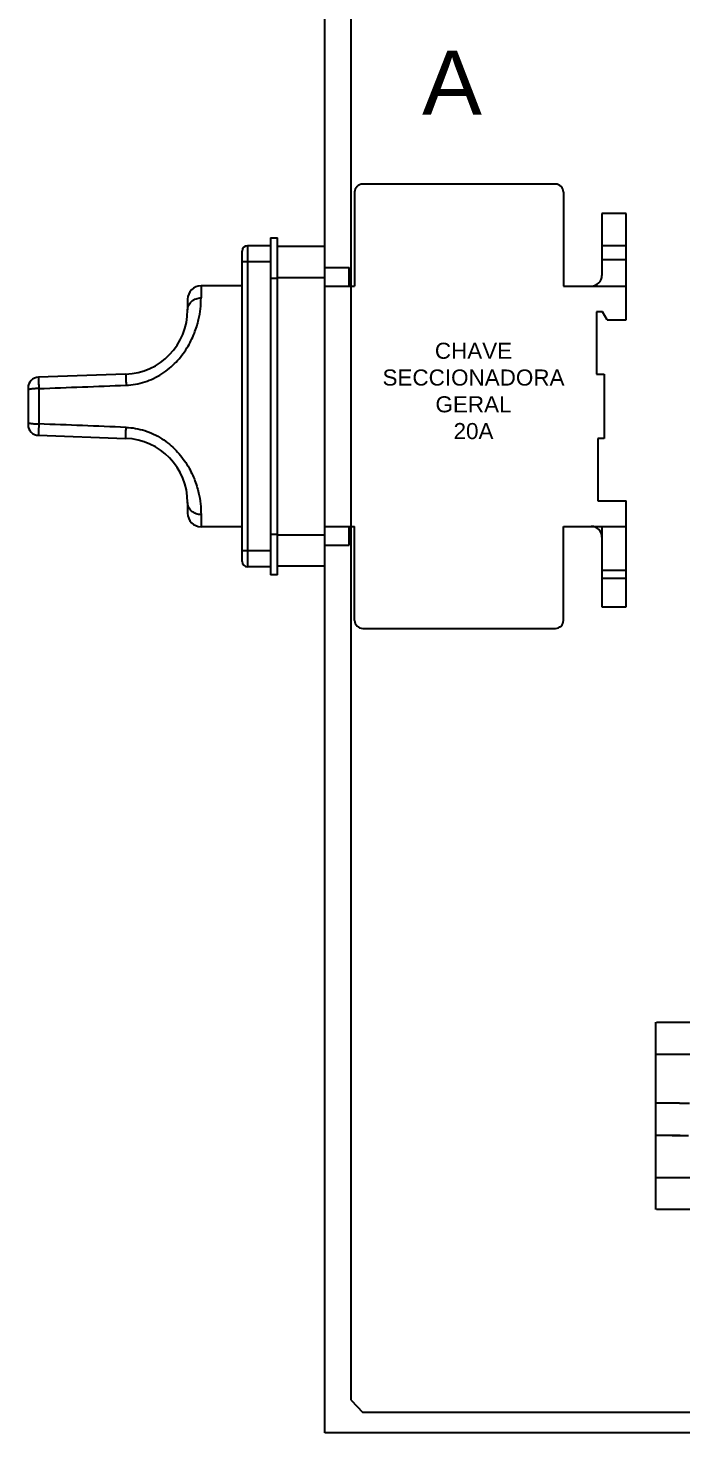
# Model space of a CAD drawing. Header units: millimetres. Extents: x -72 to 2978, y -1067 to 2817.
# Drawn here: x -71.8 to 50.2, y 2415.7 to 2678.2 of the extents above; entities that cross this region are included whole.
import ezdxf

# ---------------------------------------------------------------- set-up
doc = ezdxf.new("R2010")
doc.units = ezdxf.units.MM
doc.styles.get("Standard").update_dxf_attribs({"font": 'arial.ttf'})

msp = doc.modelspace()

# ---------------------------------------------------------------- linework, layer by layer
for p, q in [((-16.36, 2415.7), (-16.36, 2715.7)), ((292.63, 2415.7), (-16.36, 2415.7))]:
    msp.add_line(p, q)
at = {"color": 30, "true_color": 0xf8991e}
for p, q in [((-11.42, 2421.84), (-11.42, 2707.42)), ((-11.42, 2421.83), (-9.22, 2419.51)), ((-2.11, 2419.51), (-9.22, 2419.51)), ((285.35, 2419.51), (-2.08, 2419.51))]:
    msp.add_line(p, q, dxfattribs=at)
at = {"color": 7}
for p, q in [((26.74, 2649.03), (-9.26, 2649.03)), ((-10.76, 2647.53), (-10.76, 2629.98)), ((28.24, 2647.53), (28.24, 2629.98)), ((35.44, 2643.53), (35.44, 2631.98)), ((39.94, 2643.53), (35.44, 2643.53)), ((39.94, 2623.68), (39.94, 2643.53)), ((-26.46, 2639.03), (-26.46, 2576.03)), ((-26.46, 2639.03), (-25.16, 2639.03)), ((-25.16, 2576.03), (-25.16, 2639.03)), ((-31.76, 2578.53), (-31.76, 2636.53)), ((-30.76, 2637.53), (-30.76, 2577.53)), ((-26.46, 2637.53), (-30.76, 2637.53)), ((-25.16, 2637.43), (-16.36, 2637.43)), ((-16.36, 2577.63), (-16.36, 2637.43)), ((39.94, 2637.53), (35.44, 2637.53)), ((-26.46, 2634.53), (-31.76, 2634.53)), ((-16.36, 2633.48), (-11.76, 2633.48)), ((-11.76, 2629.98), (-11.76, 2633.48)), ((35.44, 2634.98), (39.94, 2634.98)), ((-25.16, 2631.43), (-26.46, 2631.43)), ((-16.36, 2631.53), (-25.16, 2631.53)), ((-41.96, 2627.53), (-41.96, 2625.52)), ((-31.76, 2630.03), (-39.46, 2630.03)), ((-39.46, 2630.03), (-39.46, 2627.77)), ((-16.36, 2629.98), (-10.76, 2629.98)), ((28.24, 2629.98), (39.94, 2629.98)), ((34.44, 2625.18), (34.44, 2613.53)), ((35.54, 2625.18), (34.44, 2625.18)), ((36.4, 2623.68), (35.54, 2625.18)), ((36.4, 2623.68), (39.94, 2623.68)), ((-53.54, 2613.53), (-69.83, 2612.96)), ((34.44, 2613.53), (35.84, 2613.53)), ((35.84, 2613.53), (35.84, 2601.53)), ((-71.76, 2610.96), (-71.76, 2604.1)), ((-69.76, 2610.83), (-69.76, 2604.23)), ((-69.83, 2602.1), (-53.54, 2601.53)), ((34.69, 2601.53), (34.69, 2589.88)), ((35.84, 2601.53), (34.69, 2601.53)), ((-41.96, 2589.54), (-41.96, 2587.53)), ((34.69, 2589.88), (39.94, 2589.88)), ((39.94, 2570.08), (39.94, 2589.88)), ((-39.46, 2587.29), (-39.46, 2585.03)), ((-31.76, 2585.03), (-39.46, 2585.03)), ((-26.46, 2583.63), (-25.16, 2583.63)), ((-25.16, 2583.53), (-16.36, 2583.53)), ((-16.36, 2585.08), (-10.76, 2585.08)), ((-11.76, 2581.58), (-11.76, 2585.08)), ((-10.76, 2567.53), (-10.76, 2585.08)), ((28.24, 2567.53), (28.24, 2585.08)), ((28.24, 2585.08), (39.94, 2585.08)), ((35.44, 2585.08), (35.44, 2570.08)), ((-26.46, 2580.53), (-31.76, 2580.53)), ((-16.36, 2581.58), (-11.76, 2581.58)), ((-16.36, 2577.63), (-25.16, 2577.63)), ((-26.46, 2577.53), (-30.76, 2577.53)), ((-25.16, 2576.03), (-26.46, 2576.03)), ((35.44, 2576.88), (39.94, 2576.88)), ((35.44, 2575.38), (39.94, 2575.38)), ((35.44, 2570.08), (39.94, 2570.08)), ((-9.26, 2566.03), (26.74, 2566.03))]:
    msp.add_line(p, q, dxfattribs=at)
at = {"color": 6}
msp.add_line((45.42, 2492.45), (45.42, 2457.45), dxfattribs=at)
at = {"color": 6, "linetype": 'ByBlock'}
for p, q in [((45.65, 2492.45), (283.6, 2492.45)), ((45.65, 2486.45), (283.64, 2486.45)), ((49.92, 2477.32), (45.65, 2477.32)), ((49.92, 2477.32), (51.79, 2477.32)), ((50.05, 2471.29), (45.65, 2471.29)), ((48.53, 2471.29), (51.58, 2471.29)), ((45.65, 2463.45), (283.64, 2463.45)), ((283.64, 2457.45), (45.65, 2457.45))]:
    msp.add_line(p, q, dxfattribs=at)
at = {"color": 7}
for centre, radius, start, end in [((-9.26, 2647.53), 1.5, 90, 180), ((26.74, 2647.53), 1.5, 0, 90), ((-30.76, 2636.53), 1, 90, 180), ((33.44, 2631.98), 2, 270, 0), ((-39.46, 2627.53), 2.5, 90, 180), ((-53.96, 2625.52), 12, 272, 0), ((-69.76, 2610.96), 2, 92, 180.0003), ((-69.76, 2604.1), 2, 180, 268), ((-53.96, 2589.54), 12, 0, 88), ((-39.46, 2587.53), 2.5, 180, 270), ((33.44, 2583.08), 2, 0, 90), ((-30.76, 2578.53), 1, 180, 270), ((-9.26, 2567.53), 1.5, 180, 270), ((26.74, 2567.53), 1.5, 270, 0)]:
    msp.add_arc(centre, radius, start, end, dxfattribs=at)
for points, knots in [([(-53.46, 2611.47), (-52.87, 2611.49), (-51.69, 2611.62), (-49.96, 2612.05), (-48.31, 2612.71), (-46.77, 2613.56), (-45.36, 2614.59), (-43.7, 2616.14), (-42.04, 2618.29), (-40.68, 2621.02), (-39.71, 2624.15), (-39.46, 2626.42), (-39.46, 2627.77)], [0, 0, 0, 0, 0.0749, 0.14973, 0.224397, 0.298731, 0.372461, 0.445192, 0.58532, 0.714569, 0.828568, 1, 1, 1, 1]), ([(-41.96, 2625.52), (-41.96, 2625.66), (-41.93, 2625.94), (-41.8, 2626.37), (-41.56, 2626.77), (-41.24, 2627.13), (-40.84, 2627.42), (-40.26, 2627.69), (-39.77, 2627.77), (-39.46, 2627.77)], [0, 0, 0, 0, 0.110612, 0.228547, 0.353494, 0.483531, 0.616444, 0.749196, 1, 1, 1, 1]), ([(-69.83, 2612.96), (-69.83, 2612.96), (-69.83, 2612.96), (-69.83, 2612.96), (-69.83, 2612.95), (-69.83, 2612.95), (-69.83, 2612.94), (-69.83, 2612.92), (-69.83, 2612.9), (-69.83, 2612.87), (-69.83, 2612.84), (-69.82, 2612.79), (-69.82, 2612.71), (-69.82, 2612.61), (-69.81, 2612.49), (-69.81, 2612.35), (-69.8, 2612.2), (-69.8, 2611.97), (-69.79, 2611.65), (-69.77, 2611.25), (-69.77, 2610.97), (-69.76, 2610.83)], [0, 0, 0, 0, 0.000301, 0.001171, 0.002619, 0.004644, 0.010421, 0.01849, 0.028835, 0.041443, 0.056297, 0.073367, 0.113986, 0.162959, 0.21994, 0.284465, 0.355986, 0.43395, 0.606759, 0.797629, 1, 1, 1, 1]), ([(-53.54, 2613.53), (-53.54, 2613.53), (-53.54, 2613.53), (-53.54, 2613.52), (-53.54, 2613.51), (-53.54, 2613.5), (-53.54, 2613.48), (-53.54, 2613.45), (-53.54, 2613.43), (-53.53, 2613.38), (-53.53, 2613.31), (-53.53, 2613.21), (-53.52, 2613.09), (-53.51, 2612.96), (-53.51, 2612.81), (-53.5, 2612.58), (-53.49, 2612.27), (-53.47, 2611.88), (-53.46, 2611.61), (-53.46, 2611.47)], [0, 0, 0, 0, 0.000988, 0.003877, 0.008753, 0.015684, 0.024735, 0.035973, 0.04946, 0.065261, 0.10393, 0.151824, 0.208655, 0.274132, 0.347824, 0.428724, 0.607557, 0.801295, 1, 1, 1, 1]), ([(-69.76, 2610.83), (-69.89, 2610.83), (-70.15, 2610.83), (-70.52, 2610.81), (-70.86, 2610.78), (-71.12, 2610.75), (-71.3, 2610.72), (-71.42, 2610.7), (-71.52, 2610.68), (-71.61, 2610.65), (-71.67, 2610.62), (-71.73, 2610.59), (-71.76, 2610.56), (-71.76, 2610.54)], [0, 0, 0, 0, 0.189464, 0.372135, 0.540591, 0.688875, 0.753785, 0.81171, 0.862188, 0.904906, 0.939653, 0.96651, 1, 1, 1, 1]), ([(-71.76, 2604.52), (-71.76, 2604.5), (-71.73, 2604.47), (-71.67, 2604.44), (-71.61, 2604.41), (-71.52, 2604.38), (-71.42, 2604.36), (-71.3, 2604.34), (-71.12, 2604.31), (-70.86, 2604.28), (-70.52, 2604.25), (-70.15, 2604.24), (-69.89, 2604.23), (-69.76, 2604.23)], [0, 0, 0, 0, 0.033478, 0.06032, 0.095041, 0.137721, 0.188164, 0.246072, 0.310955, 0.459222, 0.627742, 0.810508, 1, 1, 1, 1]), ([(-69.76, 2604.23), (-69.77, 2604.09), (-69.77, 2603.81), (-69.79, 2603.41), (-69.8, 2603.09), (-69.8, 2602.86), (-69.81, 2602.71), (-69.81, 2602.57), (-69.82, 2602.45), (-69.82, 2602.35), (-69.82, 2602.27), (-69.83, 2602.22), (-69.83, 2602.19), (-69.83, 2602.16), (-69.83, 2602.14), (-69.83, 2602.12), (-69.83, 2602.11), (-69.83, 2602.11), (-69.83, 2602.1), (-69.83, 2602.1), (-69.83, 2602.1), (-69.83, 2602.1)], [0, 0, 0, 0, 0.202366, 0.393232, 0.566038, 0.644, 0.71552, 0.780045, 0.837026, 0.886, 0.92662, 0.943691, 0.958547, 0.971156, 0.981503, 0.989573, 0.995352, 0.997378, 0.998827, 0.999698, 1, 1, 1, 1]), ([(-53.54, 2601.53), (-53.54, 2601.53), (-53.54, 2601.53), (-53.54, 2601.54), (-53.54, 2601.55), (-53.54, 2601.56), (-53.54, 2601.58), (-53.54, 2601.61), (-53.54, 2601.63), (-53.53, 2601.68), (-53.53, 2601.75), (-53.53, 2601.85), (-53.52, 2601.97), (-53.51, 2602.1), (-53.51, 2602.25), (-53.5, 2602.48), (-53.49, 2602.79), (-53.47, 2603.18), (-53.46, 2603.45), (-53.46, 2603.59)], [0, 0, 0, 0, 0.000988, 0.003877, 0.008753, 0.015684, 0.024735, 0.035973, 0.04946, 0.065261, 0.10393, 0.151824, 0.208655, 0.274132, 0.347824, 0.428724, 0.607557, 0.801295, 1, 1, 1, 1]), ([(-53.46, 2603.59), (-52.87, 2603.57), (-51.69, 2603.44), (-49.96, 2603.01), (-48.31, 2602.35), (-46.77, 2601.5), (-45.36, 2600.47), (-43.7, 2598.92), (-42.04, 2596.77), (-40.68, 2594.04), (-39.71, 2590.91), (-39.46, 2588.64), (-39.46, 2587.29)], [0, 0, 0, 0, 0.0749, 0.14973, 0.224397, 0.29873, 0.372461, 0.445191, 0.58532, 0.714569, 0.828568, 1, 1, 1, 1]), ([(-39.46, 2587.29), (-39.77, 2587.29), (-40.26, 2587.37), (-40.84, 2587.64), (-41.24, 2587.93), (-41.56, 2588.29), (-41.8, 2588.69), (-41.93, 2589.12), (-41.96, 2589.4), (-41.96, 2589.54)], [0, 0, 0, 0, 0.250804, 0.383556, 0.516469, 0.646506, 0.771453, 0.889388, 1, 1, 1, 1])]:
    msp.add_open_spline(points, degree=3, knots=knots, dxfattribs=at)
for points in [[(-69.76, 2610.83), (-64.33, 2611.04), (-58.89, 2611.26), (-53.46, 2611.47)], [(-53.46, 2603.59), (-58.89, 2603.8), (-64.33, 2604.02), (-69.76, 2604.23)]]:
    msp.add_open_spline(points, degree=3, dxfattribs=at)

# ---------------------------------------------------------------- texts
at = {"color": 6, "attachment_point": 1}
for s, width, insert, char_height in [('A', 18.4327, (1.83, 2674), 12), ('\\pxqc;{\\C256;CHAVE SECCIONADORA GERAL\\P20A}', 29.3612, (-3.24, 2619.4), 3)]:
    msp.add_mtext_dynamic_manual_height_columns(s, width=width, gutter_width=12.5, heights=[0], dxfattribs=dict(at, insert=insert, char_height=char_height))

doc.saveas('drawing.dxf')
